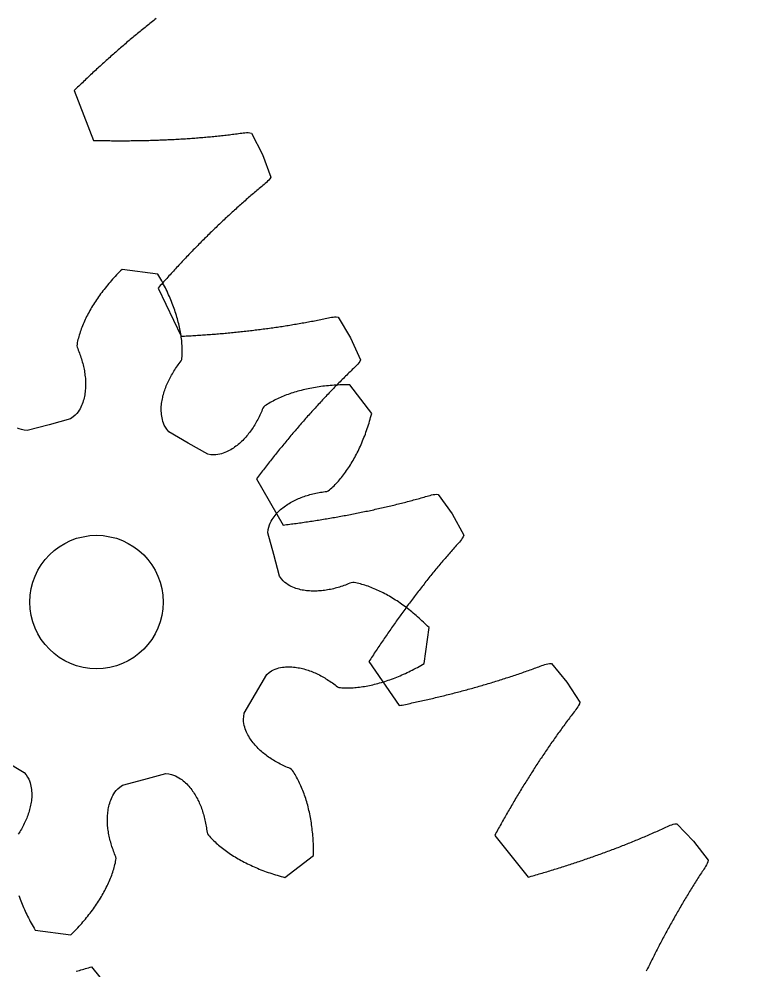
# Model space of a CAD drawing. Header units: metres. Extents: x -108 to 108, y -108 to 108.
# Drawn here: x -82 to -60.05, y -57.06 to -28.53 of the extents above; entities that cross this region are included whole.
import ezdxf

# ---------------------------------------------------------------- set-up
doc = ezdxf.new("R2010")
doc.units = ezdxf.units.M

msp = doc.modelspace()

# ---------------------------------------------------------------- linework, layer by layer
for points in [[(-77.885, -28.513), (-77.922, -28.542), (-77.959, -28.571), (-77.997, -28.601), (-78.034, -28.63), (-78.071, -28.659), (-78.108, -28.689), (-78.145, -28.719), (-78.182, -28.748), (-78.219, -28.778), (-78.256, -28.808), (-78.293, -28.838), (-78.33, -28.868), (-78.367, -28.898), (-78.403, -28.928), (-78.44, -28.959), (-78.477, -28.989), (-78.514, -29.02), (-78.55, -29.05), (-78.587, -29.081), (-78.624, -29.111), (-78.66, -29.142), (-78.697, -29.173), (-78.733, -29.204), (-78.77, -29.235), (-78.806, -29.266), (-78.843, -29.297), (-78.879, -29.328), (-78.915, -29.36), (-78.952, -29.391), (-78.988, -29.423), (-79.024, -29.454), (-79.061, -29.486), (-79.097, -29.517), (-79.133, -29.549), (-79.169, -29.581), (-79.205, -29.613), (-79.241, -29.645), (-79.277, -29.677), (-79.313, -29.709), (-79.349, -29.741), (-79.385, -29.774), (-79.421, -29.806), (-79.457, -29.838), (-79.493, -29.871), (-79.529, -29.904), (-79.565, -29.936), (-79.6, -29.969), (-79.636, -30.002), (-79.672, -30.035), (-79.707, -30.068), (-79.743, -30.101), (-79.779, -30.134), (-79.814, -30.167), (-79.85, -30.2), (-79.885, -30.233), (-79.921, -30.267), (-79.956, -30.3), (-79.992, -30.334), (-80.027, -30.367), (-80.062, -30.401), (-80.098, -30.435), (-80.133, -30.468), (-80.168, -30.502), (-80.204, -30.536), (-80.239, -30.57), (-80.274, -30.604), (-80.309, -30.638), (-80.344, -30.672), (-79.759, -32.163), (-79.71, -32.165), (-79.661, -32.166), (-79.612, -32.167), (-79.563, -32.168), (-79.514, -32.169), (-79.465, -32.17), (-79.417, -32.17), (-79.368, -32.171), (-79.319, -32.172), (-79.27, -32.172), (-79.221, -32.173), (-79.173, -32.173), (-79.124, -32.173), (-79.075, -32.174), (-79.027, -32.174), (-78.978, -32.174), (-78.929, -32.174), (-78.881, -32.174), (-78.832, -32.174), (-78.784, -32.173), (-78.735, -32.173), (-78.687, -32.173), (-78.638, -32.172), (-78.59, -32.172), (-78.541, -32.171), (-78.493, -32.171), (-78.445, -32.17), (-78.396, -32.169), (-78.348, -32.168), (-78.3, -32.167), (-78.252, -32.166), (-78.203, -32.165), (-78.155, -32.164), (-78.107, -32.163), (-78.059, -32.162), (-78.011, -32.16), (-77.963, -32.159), (-77.915, -32.157), (-77.867, -32.156), (-77.819, -32.154), (-77.771, -32.152), (-77.723, -32.15), (-77.675, -32.148), (-77.627, -32.146), (-77.579, -32.144), (-77.531, -32.142), (-77.484, -32.14), (-77.436, -32.137), (-77.388, -32.135), (-77.341, -32.133), (-77.293, -32.13), (-77.245, -32.127), (-77.198, -32.125), (-77.15, -32.122), (-77.103, -32.119), (-77.055, -32.116), (-77.008, -32.113), (-76.96, -32.11), (-76.913, -32.107), (-76.865, -32.103), (-76.818, -32.1), (-76.771, -32.096), (-76.723, -32.093), (-76.676, -32.089), (-76.629, -32.085), (-76.582, -32.082), (-76.534, -32.078), (-76.487, -32.074), (-76.44, -32.07), (-76.393, -32.066), (-76.346, -32.061), (-76.299, -32.057), (-76.252, -32.053), (-76.205, -32.048), (-76.158, -32.044), (-76.112, -32.039), (-76.065, -32.034), (-76.018, -32.029), (-75.971, -32.024), (-75.924, -32.019), (-75.878, -32.014), (-75.831, -32.009), (-75.784, -32.004), (-75.738, -31.998), (-75.691, -31.993), (-75.645, -31.987), (-75.598, -31.982), (-75.552, -31.976), (-75.506, -31.97), (-75.459, -31.964), (-75.413, -31.958), (-75.367, -31.952), (-75.32, -31.946), (-75.274, -31.94), (-75.227, -31.935), (-75.18, -31.932), (-75.131, -31.932), (-75.08, -31.936), (-75.026, -31.947), (-74.7, -32.591), (-74.7, -32.591), (-74.45, -33.269), (-74.478, -33.316), (-74.51, -33.356), (-74.543, -33.391), (-74.577, -33.424), (-74.613, -33.455), (-74.649, -33.485), (-74.685, -33.515), (-74.721, -33.545), (-74.757, -33.574), (-74.793, -33.604), (-74.828, -33.634), (-74.864, -33.664), (-74.9, -33.695), (-74.936, -33.725), (-74.971, -33.755), (-75.007, -33.786), (-75.043, -33.816), (-75.078, -33.847), (-75.114, -33.878), (-75.149, -33.909), (-75.184, -33.94), (-75.22, -33.971), (-75.255, -34.002), (-75.29, -34.033), (-75.326, -34.064), (-75.361, -34.095), (-75.396, -34.127), (-75.431, -34.158), (-75.466, -34.19), (-75.501, -34.222), (-75.536, -34.253), (-75.571, -34.285), (-75.606, -34.317), (-75.641, -34.349), (-75.676, -34.381), (-75.711, -34.413), (-75.746, -34.446), (-75.78, -34.478), (-75.815, -34.51), (-75.85, -34.543), (-75.884, -34.576), (-75.919, -34.608), (-75.953, -34.641), (-75.988, -34.674), (-76.022, -34.707), (-76.057, -34.74), (-76.091, -34.773), (-76.125, -34.806), (-76.16, -34.839), (-76.194, -34.872), (-76.228, -34.906), (-76.262, -34.939), (-76.297, -34.972), (-76.331, -35.006), (-76.365, -35.04), (-76.399, -35.073), (-76.433, -35.107), (-76.467, -35.141), (-76.501, -35.175), (-76.535, -35.209), (-76.568, -35.243), (-76.602, -35.277), (-76.636, -35.312), (-76.67, -35.346), (-76.703, -35.38), (-76.737, -35.415), (-76.771, -35.449), (-76.804, -35.484), (-76.838, -35.518), (-76.871, -35.553), (-76.905, -35.588), (-76.938, -35.623), (-76.972, -35.658), (-77.005, -35.693), (-77.038, -35.728), (-77.072, -35.763), (-77.105, -35.798), (-77.138, -35.834), (-77.171, -35.869), (-77.205, -35.904), (-77.238, -35.94), (-77.271, -35.976), (-77.304, -36.011), (-77.337, -36.047), (-77.37, -36.083), (-77.403, -36.119), (-77.436, -36.154), (-77.468, -36.19), (-77.501, -36.227), (-77.534, -36.263), (-77.567, -36.299), (-77.599, -36.335), (-77.632, -36.371), (-77.665, -36.408), (-77.697, -36.444), (-77.73, -36.481), (-77.762, -36.517), (-77.795, -36.554), (-77.827, -36.591), (-77.132, -38.034), (-77.084, -38.031), (-77.035, -38.029), (-76.986, -38.026), (-76.937, -38.024), (-76.888, -38.021), (-76.839, -38.018), (-76.79, -38.015), (-76.742, -38.012), (-76.693, -38.009), (-76.644, -38.006), (-76.596, -38.003), (-76.547, -38), (-76.498, -37.996), (-76.45, -37.993), (-76.401, -37.989), (-76.353, -37.986), (-76.304, -37.982), (-76.256, -37.979), (-76.207, -37.975), (-76.159, -37.971), (-76.111, -37.967), (-76.062, -37.963), (-76.014, -37.959), (-75.966, -37.955), (-75.918, -37.951), (-75.87, -37.947), (-75.821, -37.942), (-75.773, -37.938), (-75.725, -37.933), (-75.677, -37.929), (-75.629, -37.924), (-75.581, -37.92), (-75.533, -37.915), (-75.485, -37.91), (-75.437, -37.905), (-75.389, -37.9), (-75.342, -37.895), (-75.294, -37.89), (-75.246, -37.885), (-75.198, -37.879), (-75.151, -37.874), (-75.103, -37.869), (-75.055, -37.863), (-75.008, -37.858), (-74.96, -37.852), (-74.913, -37.846), (-74.865, -37.84), (-74.818, -37.834), (-74.77, -37.828), (-74.723, -37.822), (-74.676, -37.816), (-74.628, -37.81), (-74.581, -37.804), (-74.534, -37.797), (-74.487, -37.791), (-74.44, -37.784), (-74.392, -37.778), (-74.345, -37.771), (-74.298, -37.764), (-74.251, -37.758), (-74.204, -37.751), (-74.157, -37.744), (-74.11, -37.737), (-74.064, -37.729), (-74.017, -37.722), (-73.97, -37.715), (-73.923, -37.708), (-73.877, -37.7), (-73.83, -37.692), (-73.783, -37.685), (-73.737, -37.677), (-73.69, -37.669), (-73.644, -37.661), (-73.597, -37.653), (-73.551, -37.645), (-73.504, -37.637), (-73.458, -37.629), (-73.412, -37.621), (-73.366, -37.612), (-73.319, -37.604), (-73.273, -37.595), (-73.227, -37.586), (-73.181, -37.578), (-73.135, -37.569), (-73.089, -37.56), (-73.043, -37.551), (-72.997, -37.542), (-72.951, -37.533), (-72.905, -37.523), (-72.86, -37.514), (-72.814, -37.504), (-72.768, -37.495), (-72.722, -37.485), (-72.677, -37.476), (-72.63, -37.467), (-72.583, -37.461), (-72.534, -37.457), (-72.484, -37.457), (-72.429, -37.465), (-72.055, -38.082), (-72.055, -38.082), (-71.756, -38.739), (-71.78, -38.789), (-71.809, -38.83), (-71.839, -38.868), (-71.871, -38.904), (-71.904, -38.938), (-71.938, -38.97), (-71.971, -39.002), (-72.005, -39.035), (-72.039, -39.067), (-72.072, -39.1), (-72.106, -39.132), (-72.139, -39.165), (-72.173, -39.198), (-72.206, -39.231), (-72.239, -39.264), (-72.272, -39.297), (-72.306, -39.33), (-72.339, -39.363), (-72.372, -39.396), (-72.405, -39.43), (-72.438, -39.463), (-72.471, -39.497), (-72.504, -39.53), (-72.537, -39.564), (-72.569, -39.598), (-72.602, -39.632), (-72.635, -39.666), (-72.668, -39.7), (-72.7, -39.734), (-72.733, -39.768), (-72.765, -39.802), (-72.798, -39.837), (-72.83, -39.871), (-72.863, -39.906), (-72.895, -39.94), (-72.927, -39.975), (-72.96, -40.01), (-72.992, -40.045), (-73.024, -40.08), (-73.056, -40.115), (-73.088, -40.15), (-73.12, -40.185), (-73.152, -40.22), (-73.184, -40.255), (-73.216, -40.291), (-73.248, -40.326), (-73.28, -40.362), (-73.312, -40.397), (-73.343, -40.433), (-73.375, -40.469), (-73.407, -40.504), (-73.438, -40.54), (-73.47, -40.576), (-73.501, -40.612), (-73.533, -40.648), (-73.564, -40.685), (-73.596, -40.721), (-73.627, -40.757), (-73.658, -40.794), (-73.689, -40.83), (-73.721, -40.867), (-73.752, -40.903), (-73.783, -40.94), (-73.814, -40.977), (-73.845, -41.013), (-73.876, -41.05), (-73.907, -41.087), (-73.938, -41.124), (-73.969, -41.161), (-74, -41.198), (-74.03, -41.236), (-74.061, -41.273), (-74.092, -41.31), (-74.122, -41.348), (-74.153, -41.385), (-74.184, -41.423), (-74.214, -41.46), (-74.245, -41.498), (-74.275, -41.536), (-74.306, -41.574), (-74.336, -41.611), (-74.366, -41.649), (-74.396, -41.687), (-74.427, -41.726), (-74.457, -41.764), (-74.487, -41.802), (-74.517, -41.84), (-74.547, -41.879), (-74.577, -41.917), (-74.607, -41.955), (-74.637, -41.994), (-74.667, -42.033), (-74.697, -42.071), (-74.727, -42.11), (-74.757, -42.149), (-74.786, -42.188), (-74.816, -42.227), (-74.846, -42.266), (-74.875, -42.305), (-74.075, -43.692), (-74.026, -43.686), (-73.977, -43.679), (-73.929, -43.673), (-73.88, -43.667), (-73.832, -43.66), (-73.783, -43.654), (-73.735, -43.647), (-73.686, -43.641), (-73.638, -43.634), (-73.59, -43.627), (-73.541, -43.621), (-73.493, -43.614), (-73.445, -43.607), (-73.397, -43.6), (-73.349, -43.593), (-73.301, -43.586), (-73.253, -43.578), (-73.205, -43.571), (-73.157, -43.564), (-73.109, -43.556), (-73.061, -43.549), (-73.013, -43.541), (-72.965, -43.534), (-72.917, -43.526), (-72.869, -43.518), (-72.822, -43.51), (-72.774, -43.502), (-72.726, -43.494), (-72.679, -43.486), (-72.631, -43.478), (-72.584, -43.47), (-72.536, -43.462), (-72.489, -43.453), (-72.441, -43.445), (-72.394, -43.437), (-72.346, -43.428), (-72.299, -43.419), (-72.252, -43.411), (-72.205, -43.402), (-72.157, -43.393), (-72.11, -43.384), (-72.063, -43.375), (-72.016, -43.366), (-71.969, -43.357), (-71.922, -43.348), (-71.875, -43.339), (-71.828, -43.329), (-71.781, -43.32), (-71.734, -43.31), (-71.688, -43.301), (-71.641, -43.291), (-71.594, -43.281), (-71.547, -43.272), (-71.501, -43.262), (-71.454, -43.252), (-71.408, -43.242), (-71.361, -43.232), (-71.315, -43.221), (-71.268, -43.211), (-71.222, -43.201), (-71.176, -43.19), (-71.129, -43.18), (-71.083, -43.169), (-71.037, -43.159), (-70.991, -43.148), (-70.945, -43.137), (-70.899, -43.126), (-70.853, -43.115), (-70.807, -43.104), (-70.761, -43.093), (-70.715, -43.082), (-70.669, -43.071), (-70.623, -43.059), (-70.578, -43.048), (-70.532, -43.037), (-70.486, -43.025), (-70.441, -43.013), (-70.395, -43.002), (-70.35, -42.99), (-70.304, -42.978), (-70.259, -42.966), (-70.213, -42.954), (-70.168, -42.941), (-70.123, -42.929), (-70.078, -42.917), (-70.032, -42.904), (-69.987, -42.892), (-69.942, -42.879), (-69.897, -42.867), (-69.852, -42.854), (-69.807, -42.841), (-69.763, -42.828), (-69.718, -42.815), (-69.673, -42.802), (-69.627, -42.79), (-69.581, -42.78), (-69.532, -42.773), (-69.482, -42.769), (-69.427, -42.773), (-69.008, -43.361), (-69.008, -43.361), (-68.66, -43.993), (-68.681, -44.044), (-68.706, -44.088), (-68.734, -44.128), (-68.763, -44.166), (-68.793, -44.202), (-68.824, -44.237), (-68.856, -44.272), (-68.887, -44.306), (-68.918, -44.341), (-68.949, -44.376), (-68.98, -44.411), (-69.011, -44.446), (-69.041, -44.482), (-69.072, -44.517), (-69.103, -44.552), (-69.134, -44.588), (-69.164, -44.623), (-69.195, -44.659), (-69.225, -44.695), (-69.256, -44.73), (-69.286, -44.766), (-69.317, -44.802), (-69.347, -44.838), (-69.377, -44.874), (-69.407, -44.91), (-69.438, -44.947), (-69.468, -44.983), (-69.498, -45.019), (-69.528, -45.056), (-69.558, -45.092), (-69.587, -45.129), (-69.617, -45.166), (-69.647, -45.202), (-69.677, -45.239), (-69.707, -45.276), (-69.736, -45.313), (-69.766, -45.35), (-69.795, -45.387), (-69.825, -45.425), (-69.854, -45.462), (-69.883, -45.499), (-69.913, -45.537), (-69.942, -45.574), (-69.971, -45.612), (-70, -45.65), (-70.03, -45.687), (-70.059, -45.725), (-70.088, -45.763), (-70.117, -45.801), (-70.146, -45.839), (-70.174, -45.877), (-70.203, -45.915), (-70.232, -45.953), (-70.261, -45.992), (-70.289, -46.03), (-70.318, -46.068), (-70.347, -46.107), (-70.375, -46.145), (-70.404, -46.184), (-70.432, -46.223), (-70.461, -46.261), (-70.489, -46.3), (-70.517, -46.339), (-70.545, -46.378), (-70.574, -46.417), (-70.602, -46.456), (-70.63, -46.495), (-70.658, -46.535), (-70.686, -46.574), (-70.714, -46.613), (-70.742, -46.653), (-70.77, -46.692), (-70.798, -46.732), (-70.825, -46.771), (-70.853, -46.811), (-70.881, -46.851), (-70.908, -46.89), (-70.936, -46.93), (-70.963, -46.97), (-70.991, -47.01), (-71.018, -47.05), (-71.046, -47.09), (-71.073, -47.131), (-71.1, -47.171), (-71.128, -47.211), (-71.155, -47.251), (-71.182, -47.292), (-71.209, -47.332), (-71.236, -47.373), (-71.263, -47.413), (-71.29, -47.454), (-71.317, -47.495), (-71.344, -47.536), (-71.371, -47.577), (-71.398, -47.617), (-71.425, -47.658), (-71.451, -47.699), (-71.478, -47.741), (-71.505, -47.782), (-70.602, -49.105), (-70.554, -49.095), (-70.506, -49.086), (-70.458, -49.076), (-70.41, -49.066), (-70.363, -49.056), (-70.315, -49.046), (-70.267, -49.036), (-70.219, -49.025), (-70.171, -49.015), (-70.124, -49.005), (-70.076, -48.994), (-70.028, -48.984), (-69.981, -48.973), (-69.933, -48.963), (-69.886, -48.952), (-69.839, -48.941), (-69.791, -48.931), (-69.744, -48.92), (-69.696, -48.909), (-69.649, -48.898), (-69.602, -48.887), (-69.555, -48.876), (-69.508, -48.865), (-69.461, -48.853), (-69.413, -48.842), (-69.366, -48.831), (-69.319, -48.819), (-69.273, -48.808), (-69.226, -48.796), (-69.179, -48.784), (-69.132, -48.773), (-69.085, -48.761), (-69.039, -48.749), (-68.992, -48.737), (-68.945, -48.725), (-68.899, -48.713), (-68.852, -48.701), (-68.806, -48.689), (-68.759, -48.676), (-68.713, -48.664), (-68.666, -48.652), (-68.62, -48.639), (-68.574, -48.627), (-68.528, -48.614), (-68.481, -48.601), (-68.435, -48.589), (-68.389, -48.576), (-68.343, -48.563), (-68.297, -48.55), (-68.251, -48.537), (-68.205, -48.524), (-68.16, -48.511), (-68.114, -48.497), (-68.068, -48.484), (-68.022, -48.471), (-67.977, -48.457), (-67.931, -48.444), (-67.885, -48.43), (-67.84, -48.416), (-67.794, -48.402), (-67.749, -48.389), (-67.704, -48.375), (-67.658, -48.361), (-67.613, -48.347), (-67.568, -48.333), (-67.523, -48.318), (-67.478, -48.304), (-67.433, -48.29), (-67.388, -48.275), (-67.343, -48.261), (-67.298, -48.246), (-67.253, -48.232), (-67.208, -48.217), (-67.163, -48.202), (-67.119, -48.187), (-67.074, -48.172), (-67.029, -48.157), (-66.985, -48.142), (-66.94, -48.127), (-66.896, -48.111), (-66.851, -48.096), (-66.807, -48.081), (-66.763, -48.065), (-66.719, -48.049), (-66.675, -48.034), (-66.63, -48.018), (-66.586, -48.002), (-66.542, -47.986), (-66.498, -47.97), (-66.455, -47.954), (-66.411, -47.938), (-66.367, -47.922), (-66.323, -47.905), (-66.28, -47.889), (-66.235, -47.874), (-66.189, -47.86), (-66.142, -47.849), (-66.091, -47.842), (-66.036, -47.841), (-65.575, -48.396), (-65.575, -48.396), (-65.18, -49.001), (-65.197, -49.054), (-65.219, -49.099), (-65.244, -49.141), (-65.27, -49.181), (-65.298, -49.219), (-65.326, -49.256), (-65.355, -49.293), (-65.383, -49.33), (-65.411, -49.368), (-65.44, -49.405), (-65.468, -49.442), (-65.496, -49.479), (-65.524, -49.517), (-65.552, -49.554), (-65.58, -49.592), (-65.608, -49.629), (-65.636, -49.667), (-65.664, -49.705), (-65.692, -49.743), (-65.72, -49.781), (-65.747, -49.819), (-65.775, -49.857), (-65.802, -49.895), (-65.83, -49.933), (-65.857, -49.972), (-65.885, -50.01), (-65.912, -50.048), (-65.939, -50.087), (-65.966, -50.126), (-65.993, -50.164), (-66.02, -50.203), (-66.047, -50.242), (-66.074, -50.281), (-66.101, -50.32), (-66.128, -50.359), (-66.155, -50.398), (-66.182, -50.437), (-66.208, -50.476), (-66.235, -50.516), (-66.261, -50.555), (-66.288, -50.595), (-66.314, -50.634), (-66.341, -50.674), (-66.367, -50.713), (-66.393, -50.753), (-66.42, -50.793), (-66.446, -50.833), (-66.472, -50.873), (-66.498, -50.913), (-66.524, -50.953), (-66.55, -50.993), (-66.576, -51.033), (-66.602, -51.073), (-66.627, -51.114), (-66.653, -51.154), (-66.679, -51.194), (-66.704, -51.235), (-66.73, -51.275), (-66.756, -51.316), (-66.781, -51.357), (-66.806, -51.398), (-66.832, -51.438), (-66.857, -51.479), (-66.882, -51.52), (-66.908, -51.561), (-66.933, -51.602), (-66.958, -51.643), (-66.983, -51.685), (-67.008, -51.726), (-67.033, -51.767), (-67.058, -51.809), (-67.082, -51.85), (-67.107, -51.892), (-67.132, -51.933), (-67.157, -51.975), (-67.181, -52.017), (-67.206, -52.058), (-67.23, -52.1), (-67.255, -52.142), (-67.279, -52.184), (-67.304, -52.226), (-67.328, -52.268), (-67.352, -52.31), (-67.377, -52.352), (-67.401, -52.394), (-67.425, -52.437), (-67.449, -52.479), (-67.473, -52.521), (-67.497, -52.564), (-67.521, -52.606), (-67.545, -52.649), (-67.569, -52.692), (-67.592, -52.734), (-67.616, -52.777), (-67.64, -52.82), (-67.663, -52.863), (-67.687, -52.906), (-67.71, -52.949), (-67.734, -52.992), (-66.735, -54.244), (-66.688, -54.231), (-66.641, -54.217), (-66.594, -54.204), (-66.547, -54.19), (-66.5, -54.177), (-66.453, -54.163), (-66.406, -54.149), (-66.359, -54.136), (-66.312, -54.122), (-66.266, -54.108), (-66.219, -54.094), (-66.172, -54.08), (-66.125, -54.066), (-66.079, -54.052), (-66.032, -54.038), (-65.986, -54.024), (-65.939, -54.009), (-65.893, -53.995), (-65.847, -53.981), (-65.8, -53.966), (-65.754, -53.951), (-65.708, -53.937), (-65.662, -53.922), (-65.615, -53.907), (-65.569, -53.893), (-65.523, -53.878), (-65.477, -53.863), (-65.431, -53.848), (-65.386, -53.833), (-65.34, -53.818), (-65.294, -53.802), (-65.248, -53.787), (-65.202, -53.772), (-65.157, -53.757), (-65.111, -53.741), (-65.066, -53.726), (-65.02, -53.71), (-64.975, -53.694), (-64.929, -53.679), (-64.884, -53.663), (-64.839, -53.647), (-64.793, -53.631), (-64.748, -53.615), (-64.703, -53.599), (-64.658, -53.583), (-64.613, -53.567), (-64.568, -53.551), (-64.523, -53.534), (-64.478, -53.518), (-64.433, -53.502), (-64.388, -53.485), (-64.344, -53.468), (-64.299, -53.452), (-64.254, -53.435), (-64.21, -53.418), (-64.165, -53.402), (-64.121, -53.385), (-64.076, -53.368), (-64.032, -53.351), (-63.988, -53.333), (-63.944, -53.316), (-63.899, -53.299), (-63.855, -53.282), (-63.811, -53.264), (-63.767, -53.247), (-63.723, -53.229), (-63.679, -53.212), (-63.635, -53.194), (-63.591, -53.176), (-63.548, -53.158), (-63.504, -53.14), (-63.46, -53.122), (-63.417, -53.104), (-63.373, -53.086), (-63.33, -53.068), (-63.286, -53.05), (-63.243, -53.031), (-63.2, -53.013), (-63.157, -52.995), (-63.113, -52.976), (-63.07, -52.957), (-63.027, -52.939), (-62.984, -52.92), (-62.941, -52.901), (-62.899, -52.882), (-62.856, -52.863), (-62.813, -52.844), (-62.77, -52.825), (-62.728, -52.805), (-62.685, -52.786), (-62.643, -52.767), (-62.6, -52.747), (-62.558, -52.728), (-62.516, -52.708), (-62.472, -52.69), (-62.427, -52.673), (-62.381, -52.658), (-62.331, -52.647), (-62.277, -52.642), (-61.775, -53.161), (-61.775, -53.161), (-61.336, -53.735), (-61.349, -53.789), (-61.368, -53.836), (-61.389, -53.88), (-61.412, -53.922), (-61.437, -53.962), (-61.462, -54.001), (-61.488, -54.04), (-61.514, -54.079), (-61.539, -54.118), (-61.565, -54.157), (-61.59, -54.196), (-61.615, -54.235), (-61.641, -54.275), (-61.666, -54.314), (-61.691, -54.354), (-61.716, -54.394), (-61.741, -54.433), (-61.766, -54.473), (-61.791, -54.513), (-61.816, -54.553), (-61.84, -54.593), (-61.865, -54.633), (-61.89, -54.673), (-61.914, -54.713), (-61.939, -54.753), (-61.963, -54.794), (-61.987, -54.834), (-62.012, -54.875), (-62.036, -54.915), (-62.06, -54.956), (-62.084, -54.996), (-62.108, -55.037), (-62.132, -55.078), (-62.156, -55.119), (-62.18, -55.16), (-62.204, -55.201), (-62.227, -55.242), (-62.251, -55.283), (-62.275, -55.324), (-62.298, -55.365), (-62.322, -55.407), (-62.345, -55.448), (-62.368, -55.49), (-62.392, -55.531), (-62.415, -55.573), (-62.438, -55.614), (-62.461, -55.656), (-62.484, -55.698), (-62.507, -55.74), (-62.53, -55.782), (-62.553, -55.823), (-62.576, -55.865), (-62.599, -55.908), (-62.621, -55.95), (-62.644, -55.992), (-62.667, -56.034), (-62.689, -56.076), (-62.712, -56.119), (-62.734, -56.161), (-62.756, -56.204), (-62.779, -56.246), (-62.801, -56.289), (-62.823, -56.332), (-62.845, -56.374), (-62.867, -56.417), (-62.889, -56.46), (-62.911, -56.503), (-62.933, -56.546), (-62.955, -56.589), (-62.977, -56.632), (-62.998, -56.675), (-63.02, -56.718), (-63.042, -56.761), (-63.063, -56.805), (-63.085, -56.848), (-63.106, -56.892), (-63.128, -56.935), (-63.149, -56.979), (-63.17, -57.022), (-63.192, -57.066)], [(-82.002, -54.797), (-81.983, -54.849), (-81.964, -54.9), (-81.945, -54.952), (-81.924, -55.003), (-81.903, -55.055), (-81.882, -55.106), (-81.859, -55.158), (-81.836, -55.21), (-81.813, -55.261), (-81.789, -55.313), (-81.764, -55.365), (-81.739, -55.416), (-81.713, -55.468), (-81.686, -55.52), (-81.659, -55.571), (-81.631, -55.623), (-81.603, -55.675), (-81.574, -55.726), (-81.544, -55.778), (-81.514, -55.829), (-80.441, -55.971), (-80.399, -55.929), (-80.357, -55.886), (-80.315, -55.844), (-80.275, -55.802), (-80.234, -55.759), (-80.195, -55.716), (-80.156, -55.673), (-80.117, -55.63), (-80.08, -55.586), (-80.042, -55.543), (-80.006, -55.499), (-79.97, -55.455), (-79.934, -55.411), (-79.899, -55.367), (-79.865, -55.323), (-79.831, -55.279), (-79.798, -55.234), (-79.766, -55.19), (-79.734, -55.145), (-79.703, -55.1), (-79.672, -55.055), (-79.643, -55.01), (-79.613, -54.965), (-79.585, -54.92), (-79.557, -54.874), (-79.529, -54.829), (-79.503, -54.783), (-79.477, -54.738), (-79.451, -54.692), (-79.427, -54.646), (-79.403, -54.601), (-79.38, -54.555), (-79.357, -54.509), (-79.335, -54.463), (-79.314, -54.417), (-79.293, -54.371), (-79.274, -54.325), (-79.255, -54.279), (-79.236, -54.233), (-79.219, -54.187), (-79.202, -54.141), (-79.186, -54.095), (-79.171, -54.049), (-79.157, -54.003), (-79.144, -53.957), (-79.131, -53.911), (-79.12, -53.865), (-79.109, -53.82), (-79.1, -53.774), (-79.091, -53.728), (-79.084, -53.682), (-79.094, -53.638), (-79.112, -53.594), (-79.13, -53.55), (-79.148, -53.507), (-79.164, -53.463), (-79.179, -53.419), (-79.196, -53.374), (-79.21, -53.33), (-79.224, -53.286), (-79.236, -53.242), (-79.249, -53.197), (-79.262, -53.153), (-79.273, -53.109), (-79.284, -53.064), (-79.293, -53.02), (-79.302, -52.975), (-79.311, -52.93), (-79.319, -52.886), (-79.323, -52.841), (-79.33, -52.796), (-79.335, -52.752), (-79.34, -52.707), (-79.342, -52.662), (-79.346, -52.617), (-79.346, -52.572), (-79.348, -52.527), (-79.347, -52.482), (-79.345, -52.437), (-79.342, -52.391), (-79.339, -52.346), (-79.334, -52.301), (-79.329, -52.255), (-79.322, -52.21), (-79.315, -52.165), (-79.304, -52.119), (-79.292, -52.073), (-79.278, -52.027), (-79.264, -51.981), (-79.248, -51.935), (-79.228, -51.888), (-79.206, -51.841), (-79.183, -51.794), (-79.155, -51.747), (-79.12, -51.698), (-79.084, -51.649), (-79.037, -51.599), (-78.977, -51.546), (-78.899, -51.491), (-78.251, -51.313), (-78.251, -51.313), (-77.6, -51.142), (-77.505, -51.152), (-77.427, -51.168), (-77.361, -51.188), (-77.305, -51.212), (-77.251, -51.237), (-77.203, -51.264), (-77.159, -51.293), (-77.117, -51.322), (-77.076, -51.353), (-77.039, -51.385), (-77.004, -51.418), (-76.969, -51.451), (-76.936, -51.484), (-76.903, -51.518), (-76.874, -51.554), (-76.846, -51.59), (-76.819, -51.627), (-76.792, -51.664), (-76.766, -51.701), (-76.741, -51.739), (-76.717, -51.777), (-76.693, -51.815), (-76.673, -51.855), (-76.65, -51.895), (-76.631, -51.935), (-76.61, -51.975), (-76.592, -52.016), (-76.575, -52.058), (-76.558, -52.1), (-76.54, -52.141), (-76.524, -52.184), (-76.509, -52.227), (-76.494, -52.27), (-76.481, -52.313), (-76.467, -52.357), (-76.455, -52.401), (-76.444, -52.446), (-76.433, -52.491), (-76.422, -52.535), (-76.411, -52.58), (-76.402, -52.626), (-76.394, -52.672), (-76.385, -52.718), (-76.377, -52.764), (-76.371, -52.811), (-76.364, -52.858), (-76.358, -52.905), (-76.344, -52.948), (-76.315, -52.984), (-76.285, -53.02), (-76.254, -53.055), (-76.222, -53.089), (-76.189, -53.123), (-76.155, -53.157), (-76.121, -53.19), (-76.085, -53.222), (-76.049, -53.255), (-76.012, -53.287), (-75.975, -53.318), (-75.937, -53.349), (-75.898, -53.38), (-75.859, -53.41), (-75.819, -53.44), (-75.778, -53.47), (-75.737, -53.499), (-75.695, -53.528), (-75.652, -53.556), (-75.609, -53.584), (-75.565, -53.612), (-75.521, -53.639), (-75.477, -53.666), (-75.431, -53.692), (-75.385, -53.718), (-75.339, -53.744), (-75.292, -53.769), (-75.245, -53.794), (-75.197, -53.819), (-75.148, -53.843), (-75.1, -53.866), (-75.05, -53.89), (-75, -53.913), (-74.95, -53.935), (-74.899, -53.957), (-74.848, -53.979), (-74.796, -54), (-74.744, -54.021), (-74.691, -54.041), (-74.638, -54.061), (-74.584, -54.08), (-74.53, -54.1), (-74.476, -54.118), (-74.421, -54.136), (-74.366, -54.154), (-74.31, -54.171), (-74.254, -54.188), (-74.197, -54.205), (-74.14, -54.221), (-74.083, -54.236), (-74.025, -54.251), (-73.166, -53.593), (-73.166, -53.593), (-73.166, -53.533), (-73.166, -53.473), (-73.167, -53.414), (-73.168, -53.355), (-73.17, -53.297), (-73.172, -53.238), (-73.175, -53.18), (-73.178, -53.123), (-73.182, -53.065), (-73.187, -53.008), (-73.192, -52.951), (-73.197, -52.895), (-73.203, -52.839), (-73.21, -52.783), (-73.217, -52.727), (-73.224, -52.672), (-73.232, -52.617), (-73.241, -52.563), (-73.25, -52.509), (-73.26, -52.455), (-73.27, -52.402), (-73.281, -52.349), (-73.292, -52.296), (-73.304, -52.244), (-73.316, -52.192), (-73.329, -52.14), (-73.342, -52.089), (-73.356, -52.039), (-73.37, -51.989), (-73.385, -51.939), (-73.401, -51.89), (-73.417, -51.841), (-73.433, -51.792), (-73.45, -51.744), (-73.468, -51.697), (-73.486, -51.65), (-73.504, -51.604), (-73.523, -51.558), (-73.543, -51.512), (-73.563, -51.467), (-73.584, -51.423), (-73.605, -51.379), (-73.627, -51.336), (-73.649, -51.293), (-73.673, -51.252), (-73.696, -51.21), (-73.721, -51.17), (-73.745, -51.13), (-73.771, -51.091), (-73.798, -51.052), (-73.825, -51.015), (-73.863, -50.991), (-73.907, -50.972), (-73.95, -50.954), (-73.994, -50.936), (-74.037, -50.916), (-74.079, -50.896), (-74.121, -50.876), (-74.163, -50.855), (-74.204, -50.833), (-74.244, -50.811), (-74.284, -50.788), (-74.325, -50.767), (-74.364, -50.743), (-74.403, -50.719), (-74.441, -50.694), (-74.479, -50.669), (-74.517, -50.644), (-74.554, -50.617), (-74.589, -50.589), (-74.625, -50.562), (-74.661, -50.534), (-74.696, -50.506), (-74.729, -50.476), (-74.763, -50.447), (-74.795, -50.415), (-74.829, -50.385), (-74.86, -50.352), (-74.89, -50.319), (-74.92, -50.285), (-74.95, -50.25), (-74.978, -50.215), (-75.007, -50.179), (-75.034, -50.142), (-75.061, -50.105), (-75.086, -50.065), (-75.109, -50.024), (-75.133, -49.982), (-75.155, -49.939), (-75.177, -49.895), (-75.195, -49.848), (-75.213, -49.799), (-75.23, -49.75), (-75.243, -49.696), (-75.253, -49.637), (-75.262, -49.577), (-75.265, -49.508), (-75.26, -49.429), (-75.244, -49.334), (-74.911, -48.75), (-74.911, -48.75), (-74.571, -48.17), (-74.497, -48.109), (-74.431, -48.065), (-74.37, -48.032), (-74.314, -48.01), (-74.258, -47.989), (-74.205, -47.974), (-74.153, -47.964), (-74.102, -47.955), (-74.052, -47.948), (-74.003, -47.945), (-73.955, -47.942), (-73.907, -47.941), (-73.86, -47.941), (-73.813, -47.942), (-73.767, -47.947), (-73.722, -47.953), (-73.676, -47.96), (-73.631, -47.967), (-73.587, -47.975), (-73.542, -47.984), (-73.498, -47.994), (-73.454, -48.004), (-73.411, -48.018), (-73.368, -48.03), (-73.326, -48.045), (-73.283, -48.058), (-73.241, -48.075), (-73.199, -48.092), (-73.157, -48.11), (-73.115, -48.126), (-73.074, -48.145), (-73.033, -48.165), (-72.992, -48.185), (-72.952, -48.206), (-72.912, -48.227), (-72.872, -48.249), (-72.832, -48.274), (-72.793, -48.297), (-72.753, -48.321), (-72.714, -48.346), (-72.675, -48.371), (-72.637, -48.398), (-72.598, -48.425), (-72.56, -48.452), (-72.522, -48.48), (-72.484, -48.509), (-72.447, -48.537), (-72.407, -48.559), (-72.361, -48.563), (-72.314, -48.567), (-72.267, -48.57), (-72.22, -48.571), (-72.173, -48.572), (-72.125, -48.572), (-72.078, -48.571), (-72.029, -48.569), (-71.981, -48.567), (-71.933, -48.563), (-71.884, -48.559), (-71.835, -48.554), (-71.786, -48.548), (-71.736, -48.542), (-71.687, -48.535), (-71.637, -48.527), (-71.587, -48.518), (-71.537, -48.509), (-71.487, -48.499), (-71.437, -48.488), (-71.387, -48.477), (-71.336, -48.465), (-71.285, -48.452), (-71.235, -48.439), (-71.184, -48.425), (-71.133, -48.41), (-71.082, -48.395), (-71.031, -48.379), (-70.98, -48.363), (-70.928, -48.345), (-70.877, -48.328), (-70.826, -48.309), (-70.774, -48.29), (-70.723, -48.27), (-70.671, -48.25), (-70.62, -48.229), (-70.568, -48.207), (-70.516, -48.185), (-70.465, -48.162), (-70.413, -48.139), (-70.361, -48.115), (-70.31, -48.09), (-70.258, -48.064), (-70.206, -48.039), (-70.155, -48.012), (-70.103, -47.985), (-70.051, -47.957), (-70, -47.929), (-69.948, -47.9), (-69.897, -47.87), (-69.845, -47.84), (-69.704, -46.767), (-69.746, -46.724), (-69.788, -46.683), (-69.83, -46.641), (-69.873, -46.6), (-69.915, -46.56), (-69.958, -46.521), (-70.001, -46.481), (-70.045, -46.443), (-70.088, -46.405), (-70.131, -46.368), (-70.175, -46.331), (-70.219, -46.295), (-70.263, -46.26), (-70.307, -46.225), (-70.351, -46.191), (-70.396, -46.157), (-70.44, -46.124), (-70.485, -46.092), (-70.53, -46.06), (-70.574, -46.029), (-70.619, -45.998), (-70.664, -45.968), (-70.71, -45.939), (-70.755, -45.91), (-70.8, -45.882), (-70.846, -45.855), (-70.891, -45.828), (-70.937, -45.802), (-70.982, -45.777), (-71.028, -45.752), (-71.074, -45.728), (-71.119, -45.705), (-71.165, -45.683), (-71.211, -45.661), (-71.257, -45.64), (-71.303, -45.619), (-71.349, -45.599), (-71.395, -45.58), (-71.441, -45.562), (-71.487, -45.545), (-71.533, -45.528), (-71.579, -45.512), (-71.625, -45.497), (-71.671, -45.483), (-71.717, -45.469), (-71.763, -45.457), (-71.809, -45.446), (-71.855, -45.435), (-71.901, -45.425), (-71.946, -45.417), (-71.992, -45.41), (-72.036, -45.42), (-72.08, -45.438), (-72.124, -45.455), (-72.168, -45.473), (-72.212, -45.489), (-72.256, -45.505), (-72.3, -45.521), (-72.344, -45.536), (-72.388, -45.549), (-72.433, -45.562), (-72.477, -45.574), (-72.521, -45.588), (-72.566, -45.599), (-72.61, -45.609), (-72.655, -45.619), (-72.699, -45.628), (-72.744, -45.636), (-72.789, -45.644), (-72.833, -45.649), (-72.878, -45.655), (-72.923, -45.661), (-72.968, -45.666), (-73.013, -45.668), (-73.057, -45.672), (-73.103, -45.672), (-73.147, -45.674), (-73.193, -45.673), (-73.238, -45.671), (-73.283, -45.668), (-73.328, -45.664), (-73.374, -45.66), (-73.419, -45.654), (-73.464, -45.648), (-73.51, -45.641), (-73.556, -45.63), (-73.601, -45.617), (-73.647, -45.604), (-73.693, -45.589), (-73.74, -45.574), (-73.786, -45.554), (-73.833, -45.532), (-73.88, -45.509), (-73.928, -45.48), (-73.976, -45.446), (-74.025, -45.41), (-74.076, -45.362), (-74.128, -45.303), (-74.184, -45.225), (-74.362, -44.577), (-74.362, -44.577), (-74.532, -43.926), (-74.523, -43.83), (-74.507, -43.753), (-74.487, -43.687), (-74.463, -43.631), (-74.438, -43.577), (-74.411, -43.528), (-74.382, -43.485), (-74.352, -43.443), (-74.322, -43.402), (-74.289, -43.365), (-74.257, -43.33), (-74.224, -43.295), (-74.19, -43.261), (-74.156, -43.229), (-74.12, -43.2), (-74.084, -43.172), (-74.047, -43.144), (-74.011, -43.118), (-73.973, -43.092), (-73.935, -43.067), (-73.897, -43.042), (-73.859, -43.019), (-73.819, -42.998), (-73.78, -42.976), (-73.739, -42.957), (-73.699, -42.936), (-73.658, -42.918), (-73.616, -42.9), (-73.574, -42.883), (-73.533, -42.865), (-73.491, -42.85), (-73.448, -42.835), (-73.405, -42.82), (-73.361, -42.806), (-73.317, -42.793), (-73.273, -42.78), (-73.228, -42.77), (-73.184, -42.758), (-73.139, -42.747), (-73.094, -42.737), (-73.049, -42.727), (-73.002, -42.719), (-72.956, -42.711), (-72.91, -42.703), (-72.863, -42.697), (-72.816, -42.69), (-72.77, -42.683), (-72.726, -42.67), (-72.69, -42.641), (-72.655, -42.611), (-72.62, -42.58), (-72.585, -42.547), (-72.551, -42.515), (-72.518, -42.481), (-72.485, -42.446), (-72.452, -42.411), (-72.42, -42.375), (-72.388, -42.338), (-72.356, -42.301), (-72.325, -42.263), (-72.294, -42.224), (-72.264, -42.184), (-72.234, -42.144), (-72.205, -42.104), (-72.175, -42.062), (-72.147, -42.02), (-72.118, -41.978), (-72.09, -41.935), (-72.063, -41.891), (-72.035, -41.847), (-72.008, -41.802), (-71.982, -41.757), (-71.956, -41.711), (-71.93, -41.665), (-71.905, -41.618), (-71.88, -41.57), (-71.856, -41.523), (-71.832, -41.474), (-71.808, -41.425), (-71.785, -41.376), (-71.762, -41.326), (-71.739, -41.276), (-71.717, -41.225), (-71.696, -41.173), (-71.674, -41.122), (-71.654, -41.069), (-71.633, -41.017), (-71.613, -40.964), (-71.594, -40.91), (-71.575, -40.856), (-71.556, -40.801), (-71.538, -40.747), (-71.52, -40.691), (-71.503, -40.635), (-71.486, -40.579), (-71.47, -40.523), (-71.454, -40.466), (-71.438, -40.408), (-71.423, -40.351), (-72.082, -39.492), (-72.141, -39.492), (-72.201, -39.492), (-72.26, -39.493), (-72.319, -39.494), (-72.378, -39.495), (-72.436, -39.498), (-72.494, -39.501), (-72.552, -39.504), (-72.609, -39.508), (-72.666, -39.512), (-72.723, -39.517), (-72.78, -39.523), (-72.836, -39.529), (-72.892, -39.535), (-72.947, -39.542), (-73.002, -39.55), (-73.057, -39.558), (-73.112, -39.567), (-73.166, -39.576), (-73.219, -39.586), (-73.273, -39.596), (-73.326, -39.607), (-73.378, -39.618), (-73.431, -39.63), (-73.482, -39.642), (-73.534, -39.655), (-73.585, -39.668), (-73.635, -39.682), (-73.686, -39.696), (-73.735, -39.711), (-73.785, -39.726), (-73.834, -39.742), (-73.882, -39.759), (-73.93, -39.776), (-73.977, -39.793), (-74.024, -39.811), (-74.071, -39.83), (-74.117, -39.849), (-74.162, -39.869), (-74.207, -39.889), (-74.251, -39.909), (-74.295, -39.931), (-74.338, -39.953), (-74.381, -39.975), (-74.423, -39.998), (-74.464, -40.022), (-74.505, -40.046), (-74.545, -40.071), (-74.584, -40.097), (-74.622, -40.123), (-74.659, -40.15), (-74.684, -40.189), (-74.702, -40.233), (-74.721, -40.276), (-74.739, -40.32), (-74.759, -40.362), (-74.779, -40.404), (-74.798, -40.447), (-74.819, -40.488), (-74.841, -40.529), (-74.863, -40.57), (-74.886, -40.61), (-74.908, -40.651), (-74.931, -40.69), (-74.955, -40.729), (-74.98, -40.767), (-75.005, -40.805), (-75.031, -40.842), (-75.057, -40.879), (-75.085, -40.915), (-75.112, -40.951), (-75.14, -40.986), (-75.168, -41.022), (-75.199, -41.055), (-75.228, -41.089), (-75.259, -41.121), (-75.29, -41.154), (-75.322, -41.185), (-75.356, -41.216), (-75.39, -41.246), (-75.424, -41.275), (-75.46, -41.304), (-75.496, -41.332), (-75.532, -41.36), (-75.569, -41.387), (-75.61, -41.411), (-75.651, -41.435), (-75.693, -41.458), (-75.735, -41.481), (-75.779, -41.502), (-75.826, -41.521), (-75.875, -41.539), (-75.925, -41.556), (-75.978, -41.569), (-76.037, -41.579), (-76.097, -41.588), (-76.166, -41.59), (-76.245, -41.585), (-76.34, -41.57), (-76.924, -41.237), (-76.924, -41.237), (-77.505, -40.897), (-77.566, -40.823), (-77.609, -40.757), (-77.642, -40.696), (-77.664, -40.639), (-77.685, -40.584), (-77.7, -40.53), (-77.71, -40.479), (-77.719, -40.428), (-77.727, -40.378), (-77.73, -40.329), (-77.732, -40.281), (-77.733, -40.233), (-77.733, -40.186), (-77.732, -40.138), (-77.727, -40.093), (-77.721, -40.047), (-77.715, -40.002), (-77.707, -39.957), (-77.699, -39.912), (-77.69, -39.868), (-77.681, -39.824), (-77.67, -39.78), (-77.656, -39.737), (-77.645, -39.694), (-77.629, -39.651), (-77.616, -39.608), (-77.6, -39.566), (-77.582, -39.524), (-77.565, -39.483), (-77.548, -39.441), (-77.529, -39.4), (-77.51, -39.359), (-77.49, -39.318), (-77.469, -39.278), (-77.447, -39.237), (-77.425, -39.197), (-77.4, -39.158), (-77.377, -39.118), (-77.353, -39.079), (-77.329, -39.04), (-77.303, -39.001), (-77.276, -38.962), (-77.25, -38.924), (-77.223, -38.886), (-77.194, -38.848), (-77.166, -38.81), (-77.137, -38.772), (-77.116, -38.732), (-77.111, -38.686), (-77.107, -38.64), (-77.105, -38.593), (-77.103, -38.546), (-77.102, -38.499), (-77.102, -38.451), (-77.103, -38.403), (-77.105, -38.355), (-77.108, -38.307), (-77.111, -38.258), (-77.115, -38.209), (-77.12, -38.161), (-77.126, -38.111), (-77.133, -38.062), (-77.14, -38.013), (-77.148, -37.963), (-77.156, -37.913), (-77.165, -37.863), (-77.175, -37.813), (-77.186, -37.763), (-77.197, -37.712), (-77.209, -37.662), (-77.222, -37.611), (-77.235, -37.56), (-77.249, -37.51), (-77.264, -37.459), (-77.279, -37.408), (-77.295, -37.356), (-77.312, -37.305), (-77.329, -37.254), (-77.347, -37.203), (-77.365, -37.151), (-77.384, -37.1), (-77.404, -37.048), (-77.424, -36.997), (-77.445, -36.945), (-77.467, -36.894), (-77.489, -36.842), (-77.512, -36.79), (-77.536, -36.739), (-77.56, -36.687), (-77.585, -36.635), (-77.61, -36.584), (-77.636, -36.532), (-77.662, -36.48), (-77.69, -36.429), (-77.717, -36.377), (-77.746, -36.325), (-77.775, -36.274), (-77.804, -36.222), (-77.835, -36.171), (-78.907, -36.029), (-78.95, -36.071), (-78.992, -36.114), (-79.033, -36.156), (-79.074, -36.198), (-79.114, -36.241), (-79.154, -36.284), (-79.193, -36.327), (-79.231, -36.37), (-79.269, -36.414), (-79.306, -36.457), (-79.343, -36.501), (-79.379, -36.545), (-79.415, -36.589), (-79.449, -36.633), (-79.484, -36.677), (-79.517, -36.721), (-79.55, -36.766), (-79.583, -36.81), (-79.615, -36.855), (-79.646, -36.9), (-79.676, -36.945), (-79.706, -36.99), (-79.735, -37.035), (-79.764, -37.08), (-79.792, -37.126), (-79.819, -37.171), (-79.846, -37.217), (-79.872, -37.262), (-79.897, -37.308), (-79.922, -37.354), (-79.946, -37.399), (-79.969, -37.445), (-79.992, -37.491), (-80.014, -37.537), (-80.035, -37.583), (-80.055, -37.629), (-80.075, -37.675), (-80.094, -37.721), (-80.112, -37.767), (-80.13, -37.813), (-80.146, -37.859), (-80.162, -37.905), (-80.177, -37.951), (-80.192, -37.997), (-80.205, -38.043), (-80.217, -38.089), (-80.229, -38.135), (-80.239, -38.18), (-80.249, -38.226), (-80.257, -38.272), (-80.265, -38.318), (-80.254, -38.362), (-80.236, -38.406), (-80.219, -38.45), (-80.201, -38.493), (-80.185, -38.537), (-80.169, -38.582), (-80.153, -38.626), (-80.139, -38.67), (-80.125, -38.714), (-80.112, -38.758), (-80.1, -38.803), (-80.086, -38.847), (-80.075, -38.891), (-80.065, -38.936), (-80.055, -38.98), (-80.046, -39.025), (-80.038, -39.07), (-80.03, -39.114), (-80.025, -39.159), (-80.019, -39.204), (-80.013, -39.249), (-80.008, -39.293), (-80.006, -39.338), (-80.003, -39.383), (-80.002, -39.428), (-80, -39.473), (-80.001, -39.518), (-80.004, -39.563), (-80.006, -39.609), (-80.01, -39.654), (-80.015, -39.699), (-80.02, -39.745), (-80.026, -39.79), (-80.033, -39.835), (-80.045, -39.881), (-80.057, -39.927), (-80.07, -39.973), (-80.085, -40.019), (-80.1, -40.065), (-80.121, -40.112), (-80.142, -40.159), (-80.166, -40.206), (-80.194, -40.253), (-80.228, -40.302), (-80.265, -40.351), (-80.312, -40.401), (-80.371, -40.454), (-80.449, -40.509), (-81.098, -40.687), (-81.098, -40.687), (-81.748, -40.858), (-81.844, -40.848), (-81.922, -40.832), (-81.988, -40.812), (-82.044, -40.788)], [(-82.424, -50.763), (-81.844, -51.103), (-81.783, -51.177), (-81.739, -51.243), (-81.707, -51.304), (-81.684, -51.361), (-81.664, -51.416), (-81.648, -51.47), (-81.638, -51.521), (-81.63, -51.572), (-81.622, -51.622), (-81.619, -51.671), (-81.617, -51.719), (-81.616, -51.767), (-81.616, -51.814), (-81.617, -51.862), (-81.622, -51.907), (-81.627, -51.953), (-81.634, -51.998), (-81.641, -52.043), (-81.649, -52.088), (-81.658, -52.132), (-81.668, -52.176), (-81.678, -52.22), (-81.692, -52.263), (-81.704, -52.306), (-81.719, -52.349), (-81.733, -52.392), (-81.749, -52.434), (-81.766, -52.476), (-81.784, -52.517), (-81.8, -52.559), (-81.819, -52.6), (-81.839, -52.641), (-81.859, -52.682), (-81.88, -52.722), (-81.902, -52.763), (-81.924, -52.803), (-81.948, -52.842), (-81.972, -52.882), (-81.996, -52.921), (-82.02, -52.96)], [(-80.28, -57.065), (-80.234, -57.052), (-80.188, -57.038), (-80.142, -57.025), (-80.097, -57.012), (-80.051, -56.999), (-80.005, -56.986), (-79.959, -56.973), (-79.913, -56.959), (-79.867, -56.946), (-79.821, -56.933), (-79.284, -57.603)]]:
    msp.add_lwpolyline(points)
for centre, radius in [((0, 0), 108.5), ((-79.674, -46), 2)]:
    msp.add_circle(centre, radius)

doc.saveas('drawing.dxf')
